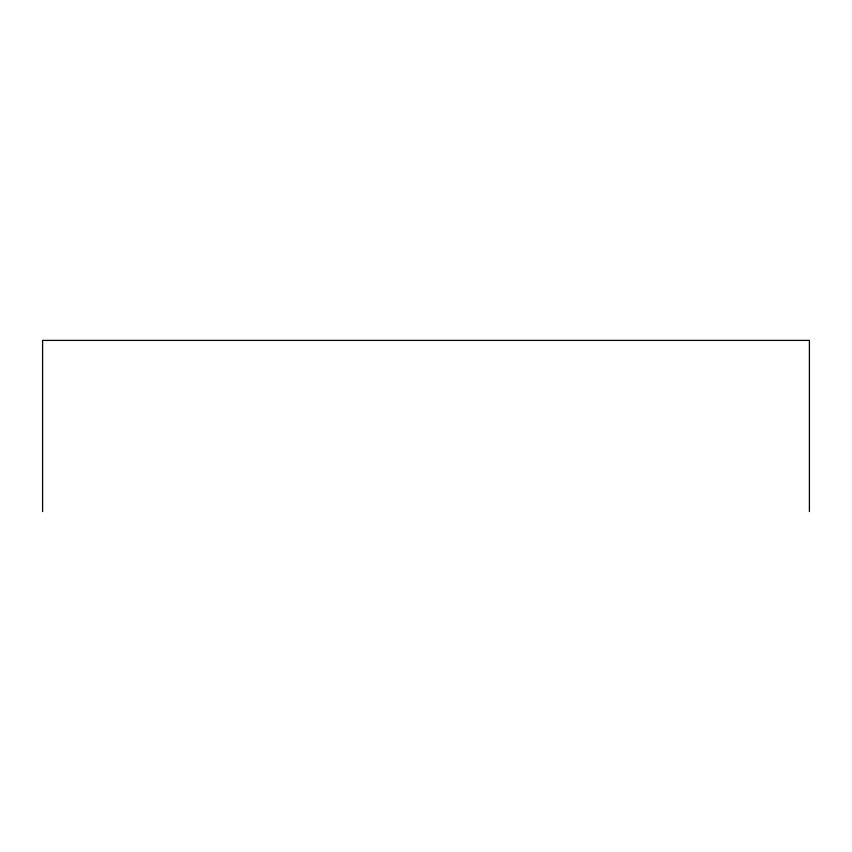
<?xml version="1.0" encoding="UTF-8"?>
<svg xmlns="http://www.w3.org/2000/svg" width="852" height="852" viewBox="0 0 852 852"><rect width="100%" height="100%" fill="white"/><g stroke="black" fill="none" stroke-linecap="round" stroke-linejoin="round"><path stroke-width="1.28" d="M809.4 511.594L809.4 340.406L42.6 340.406L42.6 511.594"/></g></svg>
